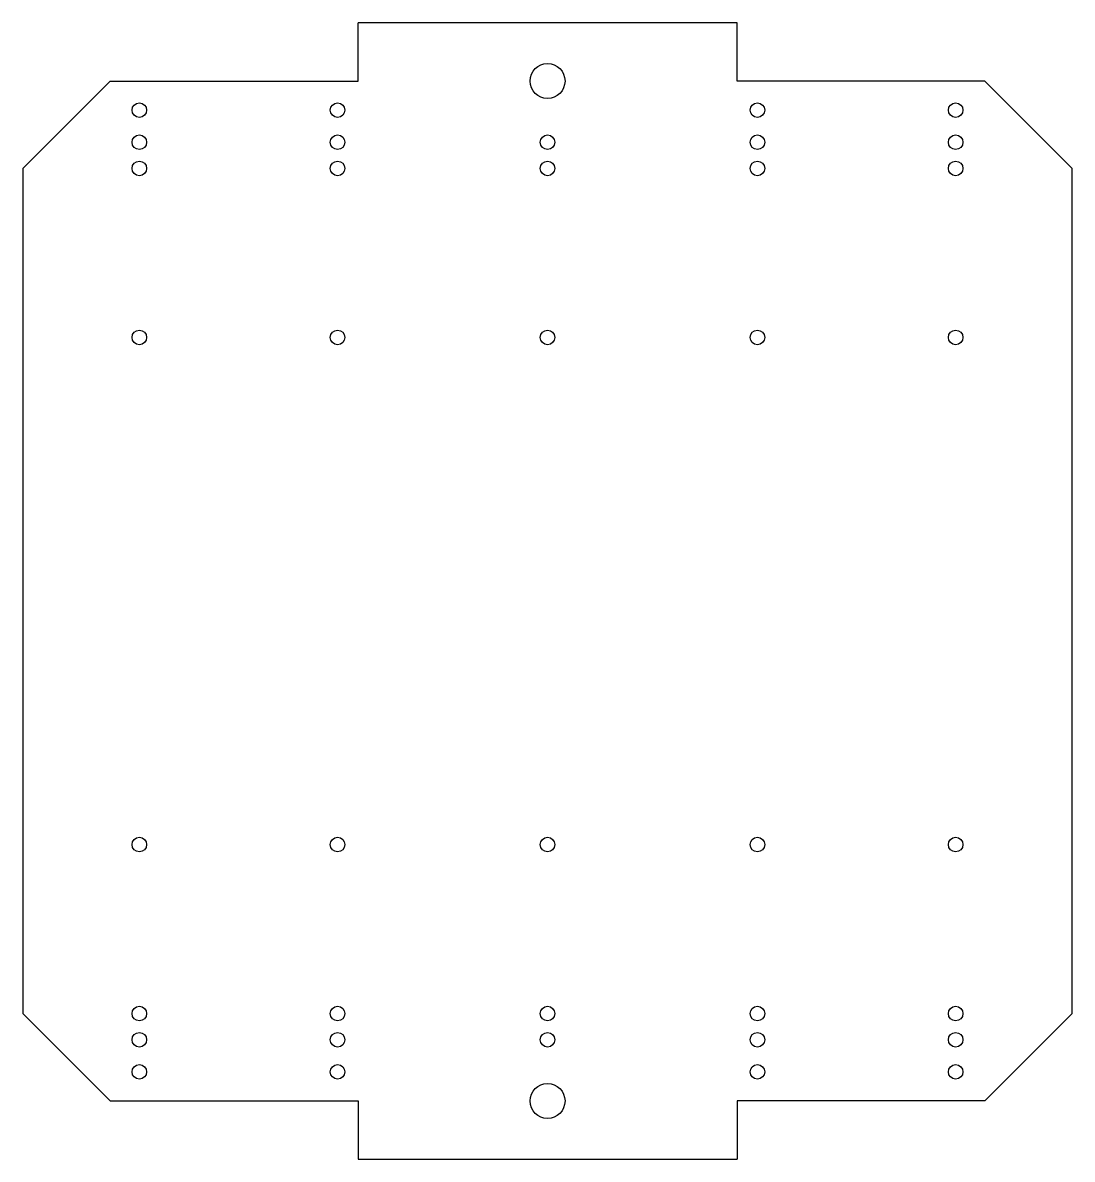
# Model space of a CAD drawing. Header units: millimetres. Extents: x 46 to 226, y 9 to 204.
import ezdxf

# ---------------------------------------------------------------- set-up
doc = ezdxf.new("R2010")
doc.units = ezdxf.units.MM
doc.layers.add('Default', color=7, linetype='Continuous')
doc.layers.add('DV2_0', color=7, linetype='Continuous')

# ---------------------------------------------------------------- blocks, each defined once
blk = doc.blocks.new('SE1')
at = {"layer": 'DV2_0', "color": 7, "linetype": 'Continuous'}
for p, q in [((122.5, 195), (57.5, 195)), ((57.5, 185), (57.5, 195)), ((122.5, 185), (122.5, 195)), ((15, 185), (0, 170)), ((15, 185), (57.5, 185)), ((165, 185), (122.5, 185)), ((180, 170), (165, 185)), ((0, 170), (0, 25)), ((180, 25), (180, 170)), ((0, 25), (15, 10)), ((165, 10), (180, 25)), ((15, 10), (57.5, 10)), ((57.5, 10), (57.5, 0)), ((122.5, 10), (122.5, 0)), ((165, 10), (122.5, 10)), ((57.5, 0), (122.5, 0))]:
    blk.add_line(p, q, dxfattribs=at)
for centre, radius in [((90, 185), 3), ((20, 180), 1.25), ((54, 180), 1.25), ((126, 180), 1.25), ((160, 180), 1.25), ((20, 174.5), 1.25), ((54, 174.5), 1.25), ((90, 174.5), 1.25), ((126, 174.5), 1.25), ((160, 174.5), 1.25), ((20, 170), 1.25), ((54, 170), 1.25), ((90, 170), 1.25), ((126, 170), 1.25), ((160, 170), 1.25), ((20, 141), 1.25), ((54, 141), 1.25), ((90, 141), 1.25), ((126, 141), 1.25), ((160, 141), 1.25), ((20, 54), 1.25), ((54, 54), 1.25), ((90, 54), 1.25), ((126, 54), 1.25), ((160, 54), 1.25), ((20, 25), 1.25), ((54, 25), 1.25), ((90, 25), 1.25), ((126, 25), 1.25), ((160, 25), 1.25), ((20, 20.5), 1.25), ((54, 20.5), 1.25), ((90, 20.5), 1.25), ((126, 20.5), 1.25), ((160, 20.5), 1.25), ((20, 15), 1.25), ((54, 15), 1.25), ((126, 15), 1.25), ((160, 15), 1.25), ((90, 10), 3)]:
    blk.add_circle(centre, radius, dxfattribs=at)

msp = doc.modelspace()

# ---------------------------------------------------------------- block references
at = {"layer": 'Default', "color": 7}
msp.add_blockref('SE1', (46.45, 9.36), dxfattribs=at)

doc.saveas('drawing.dxf')
